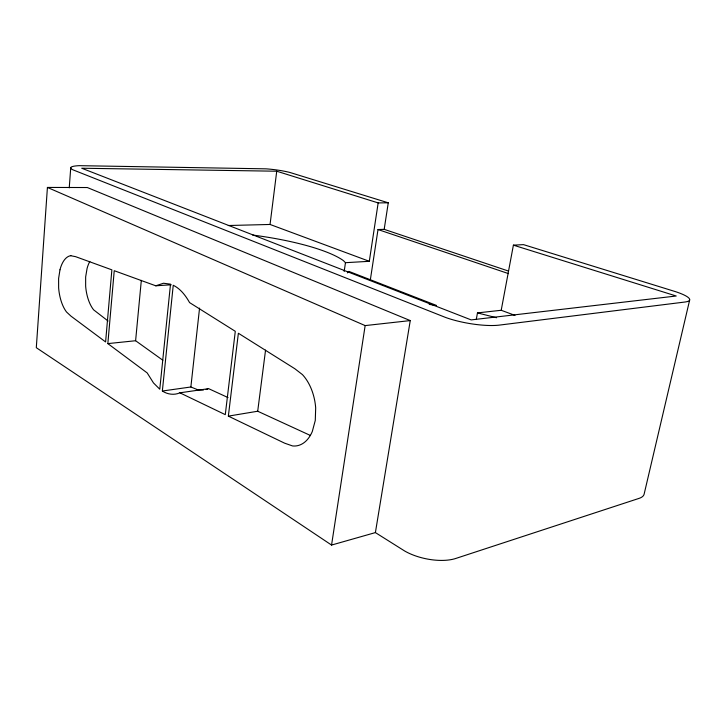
<?xml version="1.0" encoding="UTF-8"?>
<svg xmlns="http://www.w3.org/2000/svg" width="726" height="726" viewBox="0 0 726 726"><rect width="100%" height="100%" fill="white"/><g stroke="black" fill="none" stroke-linecap="round" stroke-linejoin="round"><path stroke-width="1.09" d="M375.396 532.594L410.254 320.583L87.329 187.535L47.417 187.435L36.3 347.69L331.555 545.063L375.396 532.594L404.781 551.07A37.035 16.308 11.9 0 0 455.719 558.476L639.025 498.39A32.153 11.117 14.3 0 0 644.143 494.079L689.7 299.865M69.242 187.852L70.758 167.57M155.781 285.799L163.495 283.24L170.51 284.156L159.774 389.209L153.485 382.929L147.196 372.928L107.847 343.607L114.236 270.698L155.781 285.799L171.282 284.774M162.833 360.223L135.608 340.73L141.325 280.354M162.352 391.015L173.242 285.264C180.556 288.839 185.674 295.645 189.577 302.597L235.288 331.31L225.278 414.646L179.866 392.82C174.222 395.389 167.443 394.418 162.352 391.015L190.865 386.985L197.781 389.789L203.371 390.071M190.865 386.985L199.559 308.105M228.354 416.125L238.373 333.252L294.801 368.708L302.433 374.607A40.102 25.02 80.8 0 1 315.683 407.958L315.275 420.472L312.307 431.489A40.102 25.02 80.8 0 1 292.533 445.936L284.628 443.178L228.354 416.125L257.703 411.234L310.438 435.482M370.342 279.837L378.01 229.534L384.181 229.343L388.274 202.808L378.164 202.908L369.307 261.306L270.054 224.461L276.733 171.218L81.711 168.232L471.183 319.903L676.224 296.008L513.4 245.152L501.212 310.274L477.472 312.906L476.265 319.531M257.703 411.234L265.553 350.104M344.188 271.451L345.458 262.694L343.48 260.679A102.293 22.442 7.1 0 0 252.702 235.061M331.555 545.063L365.151 325.593L410.254 320.583M59.977 269.836L58.606 278.503L58.634 287.913A31 15.037 85.7 0 0 66.538 312.008L70.976 316.137L105.597 341.937L111.868 269.845L75.595 256.659L70.839 255.743M347.337 272.903L348.789 271.361L436.471 305.437L429.202 304.385M206.12 389.553L207.799 388.964M179.866 392.82L208.643 388.664L228.046 397.585M107.847 343.607L135.608 340.73M345.458 262.694L369.307 261.306M513.4 245.152L523.51 244.635L675.507 291.652A33.804 6.289 11.3 0 1 684.863 302.034L499.461 325.094A39.322 9.411 9.9 0 1 445.265 317.335L73.144 169.911A26.808 4.211 6.1 0 1 79.252 165.664L265.997 168.84A23.105 3.331 7.5 0 1 289.865 172.452L388.274 202.808M228.273 225.523L270.054 224.461M477.472 312.906L496.584 317.743M276.733 171.218L378.164 202.908M384.181 229.343L508.273 270.989M378.01 229.534L508.518 273.62M501.212 310.274L515.006 315.393M47.417 187.435L365.151 325.593M108.056 320.992L93.618 309.839A30.428 15.337 85.7 0 1 85.65 286.189L85.65 276.951L87.084 268.429A30.428 15.337 85.7 0 1 89.833 261.442M59.977 269.763A31 15.037 85.7 0 1 70.849 255.679"/></g></svg>
